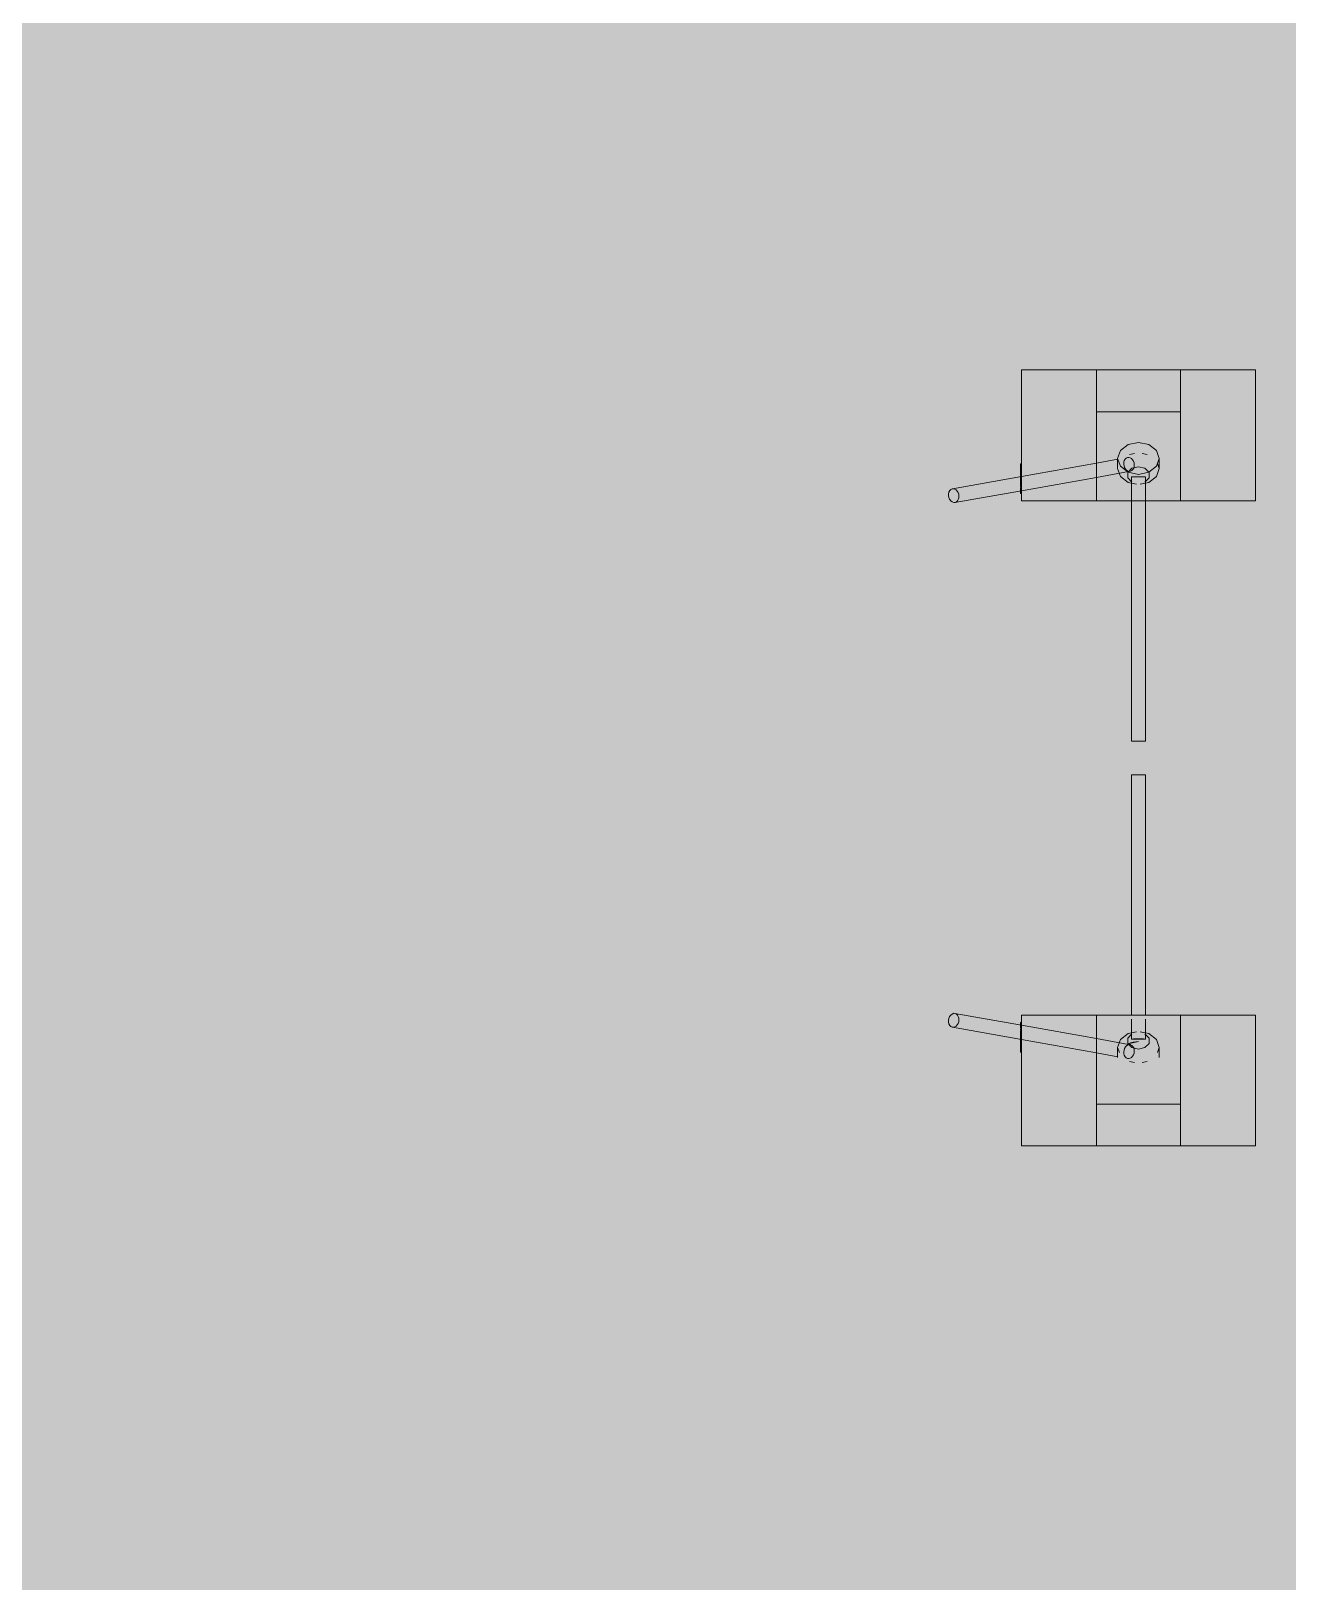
# Model space of a CAD drawing. Header units: millimetres. Extents: x -3817 to 677485, y -22715 to 103890.
# Drawn here: x -1090.75 to -1069.61, y -19490.26 to -19464.17 of the extents above; entities that cross this region are included whole.
import ezdxf

# ---------------------------------------------------------------- set-up
doc = ezdxf.new("R2010")
doc.units = ezdxf.units.MM
doc.layers.add('PDF _Геометрия', color=7, linetype='Continuous', true_color=0x1d1d1d)
doc.layers.add('PDF _Сплошная заливка', color=7, linetype='Continuous', true_color=0xffffff)

msp = doc.modelspace()

# ---------------------------------------------------------------- hatches: boundary and pattern name
at = {"layer": 'PDF _Сплошная заливка', "true_color": 0xd9d9d9, "transparency": 33554559}
h = msp.add_hatch(color=254, dxfattribs=at)
h.paths.add_polyline_path([(-989.025, -19389.865), (-989.025, -19390.495), (-989.694, -19390.495), (-989.694, -19389.865), (-989.497, -19389.865)], flags=0)
h.paths.add_polyline_path([(-1149.594, -19547.143), (-1149.594, -19546.434), (-1148.964, -19546.434), (-1148.964, -19547.221), (-1149.122, -19547.143)], flags=0)
h.paths.add_polyline_path([(-1150.539, -19563.677), (-1150.539, -19562.772), (-1149.909, -19562.772), (-1149.909, -19563.756), (-1150.187, -19563.677)], flags=0)
h.paths.add_polyline_path([(-1085.79, -19606.078), (-846.542, -19606.078), (-846.542, -19416.48), (-882.218, -19416.48), (-882.218, -19388.526), (-898.201, -19388.605), (-898.201, -19389.196), (-898.516, -19389.196), (-898.516, -19388.526), (-976.978, -19388.526), (-976.978, -19389.865), (-977.293, -19389.865), (-977.293, -19388.526), (-988.71, -19388.526), (-988.71, -19389.865), (-989.025, -19389.865), (-989.025, -19388.526), (-1119.303, -19388.526), (-1119.303, -19441.106), (-1118.476, -19441.106), (-1118.421, -19440.689), (-1118.342, -19440.689), (-1118.342, -19441.46), (-1118.027, -19441.46), (-1118.027, -19440.689), (-1116.846, -19440.722), (-1116.855, -19454.468), (-1118.027, -19454.468), (-1118.036, -19453.696), (-1118.342, -19453.696), (-1118.421, -19454.468), (-1118.476, -19454.468), (-1118.539, -19453.625), (-1119.303, -19453.625), (-1119.303, -19464.798), (-1118.5, -19464.798), (-1118.421, -19464.278), (-1118.342, -19464.31), (-1118.342, -19465.082), (-1118.027, -19465.082), (-1118.027, -19464.31), (-1116.846, -19464.31), (-1116.855, -19478.089), (-1118.027, -19478.089), (-1118.036, -19477.317), (-1118.342, -19477.317), (-1118.421, -19478.168), (-1118.5, -19478.168), (-1118.539, -19477.317), (-1119.303, -19477.317), (-1119.303, -19482.775), (-1151.106, -19482.775), (-1151.106, -19547.143), (-1149.594, -19547.221), (-1149.594, -19547.615), (-1151.106, -19547.615), (-1151.067, -19558.245), (-1149.594, -19558.245), (-1149.594, -19558.717), (-1151.106, -19558.717), (-1151.106, -19563.677), (-1150.539, -19563.677), (-1150.539, -19564.15), (-1151.106, -19564.15), (-1151.106, -19573.598), (-1150.539, -19573.598), (-1150.539, -19574.071), (-1151.106, -19574.071), (-1151.106, -19606.078), (-1118.519, -19606.078)], flags=0)
h.paths.add_polyline_path([(-911.39, -19603.086), (-911.39, -19600.527), (-914.108, -19600.527), (-914.108, -19600.133), (-910.996, -19600.133), (-910.996, -19603.086)], flags=0)
h.paths.add_polyline_path([(-882.17, -19603.086), (-882.564, -19603.086), (-882.564, -19600.527), (-884.186, -19600.527), (-884.186, -19600.133), (-882.17, -19600.133), (-882.17, -19602.928)], flags=0)
h.paths.add_polyline_path([(-978.474, -19603.086), (-978.474, -19600.527), (-978.671, -19600.527), (-978.671, -19600.133), (-978.474, -19600.133), (-978.474, -19599.936), (-978.081, -19599.936), (-978.081, -19600.133), (-976.309, -19600.133), (-976.309, -19600.527), (-978.081, -19600.527), (-978.081, -19603.086)], flags=0)
h.paths.add_polyline_path([(-971.034, -19603.086), (-971.034, -19600.369), (-971.585, -19600.369), (-971.585, -19599.975), (-970.64, -19599.975), (-970.64, -19603.086)], flags=0)
h.paths.add_polyline_path([(-940.928, -19603.086), (-941.322, -19603.086), (-941.322, -19600.369), (-942.846, -19600.369), (-942.846, -19599.975), (-940.928, -19599.975), (-940.928, -19602.928)], flags=0)
h.paths.add_polyline_path([(-1094.848, -19603.086), (-1094.848, -19599.975), (-1088.51, -19599.975), (-1088.51, -19600.369), (-1094.454, -19600.369), (-1094.454, -19603.086)], flags=0)
h.paths.add_polyline_path([(-1070.991, -19603.086), (-1071.384, -19603.086), (-1071.384, -19600.369), (-1074.536, -19600.369), (-1074.536, -19603.086), (-1074.93, -19603.086), (-1074.93, -19599.975), (-1070.991, -19599.975), (-1070.991, -19602.928)], flags=0)
h.paths.add_polyline_path([(-1026.11, -19603.086), (-1026.504, -19603.086), (-1026.504, -19600.369), (-1031.228, -19600.369), (-1031.228, -19603.086), (-1031.622, -19603.086), (-1031.622, -19599.975), (-1026.11, -19599.975), (-1026.11, -19602.928)], flags=0)
h.paths.add_polyline_path([(-1018.63, -19603.086), (-1018.63, -19599.975), (-1017.646, -19599.975), (-1017.657, -19600.369), (-1018.237, -19600.412), (-1018.237, -19603.086)], flags=0)
h.paths.add_polyline_path([(-1123.548, -19602.928), (-1123.942, -19602.914), (-1123.942, -19599.857), (-1121.186, -19599.857), (-1121.186, -19600.251), (-1123.548, -19600.251), (-1123.548, -19602.885)], flags=0)
h.paths.add_polyline_path([(-987.332, -19599.857), (-1012.756, -19599.776), (-1012.699, -19599.7), (-987.332, -19599.7)], flags=0)
h.paths.add_polyline_path([(-1070.632, -19599.849), (-1070.636, -19599.767), (-1070.632, -19599.692), (-1070.632, -19599.767), (-1070.632, -19599.779)], flags=0)
h.paths.add_polyline_path([(-1083.63, -19599.771), (-1083.592, -19599.7), (-1083.629, -19599.771)], flags=0)
h.paths.add_polyline_path([(-1150.539, -19574.976), (-1150.539, -19574.071), (-1149.909, -19573.992), (-1149.909, -19574.976)], flags=0)
h.paths.add_polyline_path([(-1020.137, -19565.292), (-1020.409, -19565.134), (-1018.52, -19561.861), (-1018.247, -19562.019), (-1020.083, -19565.199)], flags=0)
h.paths.add_polyline_path([(-1149.594, -19559.426), (-1149.594, -19558.717), (-1148.964, -19558.638), (-1148.964, -19559.426), (-1149.122, -19559.426)], flags=0)
h.paths.add_polyline_path([(-925.996, -19552.79), (-926.268, -19552.633), (-923.952, -19548.697), (-923.712, -19548.836), (-924.546, -19550.279)], flags=0)
h.paths.add_polyline_path([(-1125.648, -19543.403), (-1125.648, -19542.773), (-1125.373, -19542.773), (-1125.373, -19541.607), (-1125.255, -19541.67), (-1125.255, -19543.403), (-1125.598, -19543.403)], flags=0)
h.paths.add_polyline_path([(-1125.648, -19551.276), (-1126.042, -19551.276), (-1125.984, -19543.403), (-1125.648, -19543.403), (-1125.648, -19545.508)], flags=0)
h.paths.add_polyline_path([(-852.849, -19550.797), (-853.121, -19550.639), (-851.625, -19548.048), (-851.353, -19548.206), (-851.444, -19548.363)], flags=0)
h.paths.add_polyline_path([(-1056.621, -19550.28), (-1056.894, -19550.123), (-1055.791, -19548.213), (-1055.519, -19548.371), (-1056.584, -19550.216)], flags=0)
h.paths.add_polyline_path([(-1021.819, -19546.328), (-1023.728, -19545.225), (-1023.571, -19544.952), (-1021.662, -19546.055)], flags=0)
h.paths.add_polyline_path([(-1136.278, -19546.158), (-1136.199, -19543.403), (-1135.884, -19543.403), (-1135.884, -19546.158)], flags=0)
h.paths.add_polyline_path([(-1003.473, -19541.67), (-1003.788, -19541.653), (-1003.788, -19534.584), (-1003.473, -19534.584), (-1003.473, -19541.567)], flags=0)
h.paths.add_polyline_path([(-1003.08, -19543.466), (-1003.395, -19543.403), (-1003.473, -19542.3), (-1003.552, -19542.3), (-1003.395, -19541.607), (-1003.08, -19541.67), (-1003.08, -19543.403), (-1002.843, -19543.466)], flags=0)
h.paths.add_polyline_path([(-1010.749, -19543.466), (-1010.953, -19543.403), (-1010.953, -19541.67), (-1010.56, -19541.67), (-1010.638, -19543.466)], flags=0)
h.paths.add_polyline_path([(-1137.105, -19543.466), (-1137.105, -19543.403), (-1136.672, -19543.403), (-1136.672, -19541.67), (-1136.553, -19541.67), (-1136.553, -19542.773), (-1136.199, -19542.773), (-1136.278, -19543.009), (-1136.278, -19543.403), (-1136.735, -19543.466)], flags=0)
h.paths.add_polyline_path([(-1024.575, -19541.67), (-1024.89, -19541.668), (-1024.89, -19533.797), (-1024.575, -19533.797), (-1024.575, -19541.599)], flags=0)
h.paths.add_polyline_path([(-1024.236, -19543.308), (-1024.496, -19543.245), (-1024.575, -19542.3), (-1024.654, -19542.3), (-1024.496, -19541.607), (-1024.181, -19541.67), (-1024.181, -19543.245), (-1024.181, -19543.308)], flags=0)
h.paths.add_polyline_path([(-1032.527, -19543.308), (-1032.842, -19543.245), (-1032.842, -19541.67), (-1032.449, -19541.67), (-1032.527, -19543.245)], flags=0)
h.paths.add_polyline_path([(-1093.47, -19543.3), (-1093.47, -19542.119), (-1088.903, -19542.119), (-1088.903, -19543.3)], flags=0)
h.paths.add_polyline_path([(-1093.864, -19543.3), (-1098.391, -19543.3), (-1098.391, -19542.119), (-1093.864, -19542.119)], flags=0)
h.paths.add_polyline_path([(-1119.06, -19543.3), (-1119.06, -19542.119), (-1113.351, -19542.119), (-1113.351, -19543.3), (-1118.858, -19543.3)], flags=0)
h.paths.add_polyline_path([(-930.683, -19541.828), (-930.956, -19541.67), (-929.46, -19539.079), (-929.187, -19539.237), (-930.592, -19541.67)], flags=0)
h.paths.add_polyline_path([(-950.919, -19541.828), (-951.192, -19541.67), (-950.089, -19539.761), (-949.817, -19539.919), (-950.828, -19541.67)], flags=0)
h.paths.add_polyline_path([(-1119.06, -19541.804), (-1119.06, -19541.67), (-1113.351, -19541.699), (-1113.351, -19541.804), (-1118.806, -19541.804)], flags=0)
h.paths.add_polyline_path([(-1093.47, -19541.804), (-1093.47, -19541.67), (-1088.903, -19541.699), (-1088.903, -19541.804)], flags=0)
h.paths.add_polyline_path([(-1098.391, -19541.804), (-1098.391, -19541.67), (-1093.864, -19541.699), (-1093.864, -19541.804), (-1095.202, -19541.804)], flags=0)
h.paths.add_polyline_path([(-1098.752, -19541.726), (-1099.06, -19541.726), (-1099.06, -19541.513), (-1098.706, -19541.513), (-1098.785, -19541.67)], flags=0)
h.paths.add_polyline_path([(-1083.434, -19541.66), (-1083.707, -19541.502), (-1082.211, -19538.911), (-1081.938, -19539.069), (-1083.349, -19541.513)], flags=0)
h.paths.add_polyline_path([(-858.36, -19528.049), (-858.282, -19523.325), (-858.045, -19523.325), (-858.045, -19528.049)], flags=0)
h.paths.add_polyline_path([(-858.557, -19523.325), (-858.754, -19523.325), (-858.754, -19522.695), (-858.282, -19522.695), (-858.439, -19523.325)], flags=0)
h.paths.add_polyline_path([(-853.439, -19523.325), (-853.636, -19523.325), (-853.557, -19522.695), (-853.242, -19522.695), (-853.242, -19523.325)], flags=0)
h.paths.add_polyline_path([(-961.664, -19522.773), (-961.585, -19518.049), (-961.349, -19518.049), (-961.349, -19522.773)], flags=0)
h.paths.add_polyline_path([(-968.593, -19522.773), (-968.514, -19518.049), (-968.278, -19518.049), (-968.278, -19522.773)], flags=0)
h.paths.add_polyline_path([(-961.861, -19518.049), (-962.057, -19518.049), (-962.057, -19517.419), (-961.585, -19517.419), (-961.743, -19518.049)], flags=0)
h.paths.add_polyline_path([(-956.546, -19518.049), (-956.939, -19518.049), (-956.861, -19517.419), (-956.546, -19517.419)], flags=0)
h.paths.add_polyline_path([(-968.593, -19518.049), (-968.986, -19518.049), (-968.986, -19517.419), (-968.514, -19517.419), (-968.593, -19517.734)], flags=0)
h.paths.add_polyline_path([(-963.868, -19518.049), (-963.79, -19517.419), (-963.475, -19517.419), (-963.475, -19518.049), (-963.79, -19518.049)], flags=0)
h.paths.add_polyline_path([(-973.158, -19517.419), (-973.512, -19517.419), (-973.512, -19510.176), (-973.158, -19510.176), (-973.158, -19517.333)], flags=0)
h.paths.add_polyline_path([(-987.527, -19517.262), (-987.881, -19517.262), (-987.803, -19510.176), (-987.527, -19510.176), (-987.527, -19511.192)], flags=0)
h.paths.add_polyline_path([(-928.043, -19515.687), (-928.043, -19515.372), (-923.319, -19515.372), (-923.319, -19515.687), (-927.885, -19515.687)], flags=0)
h.paths.add_polyline_path([(-928.673, -19516.081), (-928.673, -19515.608), (-928.043, -19515.766), (-928.043, -19516.081)], flags=0)
h.paths.add_polyline_path([(-859.778, -19513.719), (-863.321, -19513.719), (-863.321, -19513.325), (-859.778, -19513.325), (-859.778, -19513.64)], flags=0)
h.paths.add_polyline_path([(-859.778, -19514.545), (-859.841, -19514.545), (-859.778, -19513.719), (-859.148, -19513.719), (-859.148, -19513.994), (-858.14, -19513.994), (-858.203, -19514.112), (-859.778, -19514.112)], flags=0)
h.paths.add_polyline_path([(-1095.533, -19512.774), (-1095.596, -19512.774), (-1095.596, -19512.538), (-1097.171, -19512.538), (-1097.171, -19512.223), (-1096.226, -19512.223), (-1096.226, -19512.065), (-1095.533, -19512.223), (-1095.533, -19512.538)], flags=0)
h.paths.add_polyline_path([(-1095.533, -19512.144), (-1095.596, -19512.112), (-1095.596, -19511.829), (-1088.51, -19511.829), (-1088.51, -19512.144), (-1095.447, -19512.144)], flags=0)
h.paths.add_polyline_path([(-928.673, -19511.042), (-928.673, -19510.569), (-928.043, -19510.569), (-928.043, -19510.963), (-928.358, -19510.963)], flags=0)
h.paths.add_polyline_path([(-928.043, -19508.758), (-928.043, -19508.443), (-923.319, -19508.443), (-923.319, -19508.758), (-927.885, -19508.758)], flags=0)
h.paths.add_polyline_path([(-928.043, -19509.152), (-928.673, -19509.152), (-928.673, -19508.679), (-928.043, -19508.837), (-928.043, -19508.955)], flags=0)
h.paths.add_polyline_path([(-969.38, -19507.42), (-969.38, -19507.105), (-961.506, -19507.105), (-961.506, -19507.42), (-969.317, -19507.42)], flags=0)
h.paths.add_polyline_path([(-970.955, -19508.05), (-971.018, -19508.05), (-970.955, -19507.498), (-970.01, -19507.42), (-970.01, -19507.341), (-969.317, -19507.498), (-969.38, -19507.813), (-970.955, -19507.813)], flags=0)
h.paths.add_polyline_path([(-989.631, -19508.05), (-989.694, -19508.05), (-989.694, -19507.813), (-991.426, -19507.813), (-991.426, -19507.42), (-989.631, -19507.498), (-989.631, -19507.938)], flags=0)
h.paths.add_polyline_path([(-991.426, -19507.42), (-999.3, -19507.42), (-999.3, -19507.105), (-991.426, -19507.147)], flags=0)
h.paths.add_polyline_path([(-1096.226, -19505.136), (-1096.226, -19504.979), (-1097.234, -19504.979), (-1097.171, -19504.664), (-1095.596, -19504.664), (-1095.596, -19505.058), (-1095.911, -19505.058)], flags=0)
h.paths.add_polyline_path([(-928.673, -19504.113), (-928.673, -19503.64), (-928.043, -19503.64), (-928.043, -19504.034), (-928.358, -19504.034)], flags=0)
h.paths.add_polyline_path([(-859.778, -19503.089), (-859.778, -19502.695), (-858.203, -19502.695), (-858.203, -19502.814), (-859.148, -19502.814), (-859.148, -19503.168), (-859.384, -19503.089)], flags=0)
h.paths.add_polyline_path([(-866.864, -19503.483), (-866.864, -19503.089), (-859.778, -19503.168), (-859.778, -19503.483), (-865.847, -19503.483)], flags=0)
h.paths.add_polyline_path([(-970.01, -19499.625), (-970.01, -19499.467), (-971.018, -19499.467), (-970.955, -19499.152), (-969.38, -19499.152), (-969.38, -19499.546), (-969.695, -19499.546)], flags=0)
h.paths.add_polyline_path([(-990.797, -19499.625), (-991.489, -19499.467), (-991.426, -19499.152), (-989.694, -19499.152), (-989.694, -19499.467), (-990.797, -19499.546)], flags=0)
h.paths.add_polyline_path([(-1018.039, -19495.216), (-1018.312, -19495.059), (-1016.816, -19492.467), (-1016.543, -19492.625), (-1016.622, -19492.762)], flags=0)
h.paths.add_polyline_path([(-1037.33, -19494.534), (-1037.603, -19494.377), (-1036.501, -19492.467), (-1036.228, -19492.625), (-1036.779, -19493.58)], flags=0)
h.paths.add_polyline_path([(-1021.819, -19485.924), (-1021.74, -19484.129), (-1021.425, -19484.192), (-1021.425, -19485.924), (-1021.74, -19485.924)], flags=0)
h.paths.add_polyline_path([(-1021.819, -19493.798), (-1022.134, -19493.798), (-1022.092, -19485.924), (-1021.819, -19485.989), (-1021.819, -19492.967)], flags=0)
h.paths.add_polyline_path([(-1145.653, -19490.452), (-1148.114, -19490.452), (-1148.114, -19490.058), (-1145.555, -19490.058), (-1145.555, -19485.924), (-1145.161, -19485.924), (-1145.205, -19490.452), (-1145.555, -19490.452)], flags=0)
h.paths.add_polyline_path([(-1030.323, -19485.987), (-1030.323, -19485.924), (-1030.087, -19485.924), (-1030.087, -19484.192), (-1029.772, -19484.192), (-1029.693, -19485.294), (-1029.614, -19485.294), (-1029.772, -19485.987), (-1030.087, -19485.987)], flags=0)
h.paths.add_polyline_path([(-1097.092, -19483.247), (-1097.226, -19483.247), (-1097.171, -19478.09), (-1097.092, -19478.09), (-1097.092, -19481.115)], flags=0)
h.paths.add_polyline_path([(-1096.777, -19483.247), (-1096.777, -19478.09), (-1095.596, -19478.09), (-1095.596, -19483.247)], flags=0)
h.paths.add_polyline_path([(-1118.421, -19482.553), (-1118.476, -19482.544), (-1118.421, -19478.483), (-1118.342, -19478.483), (-1118.342, -19482.553)], flags=0)
h.paths.add_polyline_path([(-1117.083, -19482.553), (-1118.027, -19482.553), (-1118.027, -19478.483), (-1116.846, -19478.483), (-1116.855, -19482.553)], flags=0)
h.paths.add_polyline_path([(-1101.029, -19477.775), (-1101.029, -19477.421), (-1097.226, -19477.421), (-1097.226, -19465.437), (-1104.997, -19465.437), (-1104.997, -19465.083), (-1097.226, -19465.083), (-1097.146, -19464.311), (-1097.092, -19464.311), (-1097.048, -19465.083), (-1096.777, -19465.083), (-1096.777, -19464.311), (-1095.596, -19464.311), (-1095.596, -19477.696), (-1096.777, -19477.661), (-1096.777, -19476.925), (-1097.092, -19476.925), (-1097.171, -19477.729), (-1097.226, -19477.775)], flags=0)
h.paths.add_polyline_path([(-1118.5, -19477.317), (-1118.476, -19477.317), (-1118.539, -19465.153), (-1119.303, -19465.153), (-1119.303, -19476.963), (-1118.5, -19476.963)], flags=0)
h.paths.add_polyline_path([(-1096.777, -19463.917), (-1096.777, -19459.587), (-1095.596, -19459.587), (-1095.596, -19463.917)], flags=0)
h.paths.add_polyline_path([(-1097.092, -19463.917), (-1097.226, -19463.917), (-1097.197, -19459.587), (-1097.092, -19459.587), (-1097.092, -19462.019)], flags=0)
h.paths.add_polyline_path([(-1116.855, -19463.916), (-1118.027, -19463.916), (-1118.027, -19459.586), (-1116.855, -19459.586), (-1116.846, -19463.916)], flags=0)
h.paths.add_polyline_path([(-1118.342, -19463.916), (-1118.476, -19463.916), (-1118.421, -19459.586), (-1118.342, -19459.586), (-1118.342, -19462.019)], flags=0)
h.paths.add_polyline_path([(-877.028, -19462.025), (-879.619, -19460.529), (-879.462, -19460.256), (-876.871, -19461.752)], flags=0)
h.paths.add_polyline_path([(-1097.226, -19459.193), (-1097.171, -19454.469), (-1097.092, -19454.469), (-1097.092, -19459.193)], flags=0)
h.paths.add_polyline_path([(-1095.596, -19459.193), (-1096.777, -19459.193), (-1096.777, -19454.469), (-1095.596, -19454.469), (-1095.596, -19456.943)], flags=0)
h.paths.add_polyline_path([(-1118.027, -19459.192), (-1118.027, -19454.862), (-1116.846, -19454.862), (-1116.855, -19459.192), (-1117.279, -19459.192)], flags=0)
h.paths.add_polyline_path([(-1118.476, -19459.192), (-1118.421, -19454.862), (-1118.342, -19454.862), (-1118.421, -19459.192)], flags=0)
h.paths.add_polyline_path([(-879.462, -19456.634), (-879.459, -19456.319), (-871.588, -19456.319), (-871.588, -19456.634), (-879.399, -19456.634)], flags=0)
h.paths.add_polyline_path([(-881.037, -19457.264), (-881.1, -19457.264), (-881.037, -19456.713), (-880.092, -19456.634), (-880.092, -19456.555), (-879.399, -19456.713), (-879.462, -19457.028), (-881.037, -19457.028)], flags=0)
h.paths.add_polyline_path([(-1097.226, -19454.154), (-1104.966, -19454.154), (-1104.966, -19453.8), (-1097.226, -19453.8), (-1097.226, -19441.816), (-1101.06, -19441.816), (-1101.06, -19441.461), (-1097.226, -19441.461), (-1097.171, -19440.69), (-1097.092, -19440.69), (-1097.092, -19441.461), (-1096.777, -19441.461), (-1096.777, -19440.69), (-1095.596, -19440.69), (-1095.596, -19454.075), (-1096.777, -19454.075), (-1096.777, -19453.303), (-1097.092, -19453.303), (-1097.171, -19454.108), (-1097.226, -19454.075)], flags=0)
h.paths.add_polyline_path([(-1118.519, -19453.271), (-1118.476, -19453.271), (-1118.539, -19441.46), (-1119.303, -19441.46), (-1119.303, -19453.271), (-1118.539, -19453.271)], flags=0)
h.paths.add_polyline_path([(-880.092, -19448.839), (-880.092, -19448.682), (-881.1, -19448.682), (-881.037, -19448.367), (-879.462, -19448.367), (-879.462, -19448.76), (-879.777, -19448.76)], flags=0)
h.paths.add_polyline_path([(-1095.596, -19440.296), (-1096.777, -19440.296), (-1096.777, -19439.454), (-1095.596, -19439.454)], flags=0)
h.paths.add_polyline_path([(-1117.279, -19440.295), (-1118.027, -19440.295), (-1118.027, -19434.39), (-1116.846, -19434.39), (-1116.855, -19440.295), (-1117.083, -19440.295)], flags=0)
h.paths.add_polyline_path([(-1118.342, -19440.295), (-1118.476, -19440.295), (-1118.421, -19434.39), (-1118.342, -19434.39), (-1118.342, -19436.972)], flags=0)
h.paths.add_polyline_path([(-1117.279, -19433.996), (-1118.027, -19433.958), (-1118.027, -19428.091), (-1116.846, -19428.091), (-1116.855, -19433.996), (-1117.083, -19433.996)], flags=0)
h.paths.add_polyline_path([(-1118.476, -19433.996), (-1118.421, -19428.091), (-1118.342, -19428.091), (-1118.421, -19433.996)], flags=0)
h.paths.add_polyline_path([(-1091.187, -19431.677), (-1091.187, -19423.803), (-1090.872, -19423.803), (-1090.872, -19431.677)], flags=0)
h.paths.add_polyline_path([(-1117.279, -19427.697), (-1118.027, -19427.697), (-1118.027, -19421.792), (-1116.846, -19421.792), (-1116.855, -19427.697), (-1117.083, -19427.697)], flags=0)
h.paths.add_polyline_path([(-1118.421, -19427.697), (-1118.476, -19427.697), (-1118.421, -19421.792), (-1118.342, -19421.792), (-1118.342, -19427.697)], flags=0)
h.paths.add_polyline_path([(-1090.242, -19423.866), (-1090.872, -19423.785), (-1090.793, -19423.11), (-1090.478, -19423.173), (-1090.478, -19423.803), (-1090.242, -19423.803)], flags=0)
h.paths.add_polyline_path([(-1098.942, -19423.866), (-1099.139, -19423.803), (-1099.139, -19423.173), (-1098.667, -19423.173), (-1098.824, -19423.866)], flags=0)
h.paths.add_polyline_path([(-847.495, -19422.549), (-852.258, -19422.549), (-852.258, -19419.627), (-851.864, -19419.627), (-851.864, -19422.155), (-847.495, -19422.155)], flags=0)
h.paths.add_polyline_path([(-877.06, -19422.549), (-879.462, -19422.549), (-879.462, -19422.155), (-877.454, -19422.155), (-877.454, -19419.627), (-877.06, -19419.627), (-877.06, -19422.155)], flags=0)
h.paths.add_polyline_path([(-1117.279, -19421.398), (-1118.027, -19421.398), (-1118.027, -19415.493), (-1116.846, -19415.493), (-1116.855, -19421.398), (-1117.083, -19421.398)], flags=0)
h.paths.add_polyline_path([(-1118.476, -19421.398), (-1118.421, -19415.493), (-1118.342, -19415.493), (-1118.421, -19421.398)], flags=0)
h.paths.add_polyline_path([(-1118.476, -19415.099), (-1118.421, -19409.194), (-1118.342, -19409.194), (-1118.421, -19415.099)], flags=0)
h.paths.add_polyline_path([(-1117.083, -19415.099), (-1118.027, -19415.099), (-1118.027, -19409.194), (-1116.846, -19409.194), (-1116.855, -19415.099)], flags=0)
h.paths.add_polyline_path([(-1082.053, -19411.124), (-1086.008, -19408.84), (-1085.79, -19408.603), (-1081.896, -19410.851), (-1082.028, -19411.08)], flags=0)
h.paths.add_polyline_path([(-1030.083, -19409.803), (-1032.449, -19409.803), (-1032.445, -19409.724), (-1030.083, -19409.724)], flags=0)
h.paths.add_polyline_path([(-1030.004, -19409.65), (-1030.083, -19409.65), (-1030.004, -19395.345), (-1006.471, -19395.39), (-1006.518, -19395.502), (-1030.004, -19395.502), (-1030.004, -19408.51)], flags=0)
h.paths.add_polyline_path([(-1116.846, -19408.8), (-1118.027, -19408.8), (-1118.027, -19402.895), (-1116.846, -19402.895), (-1116.846, -19403.576)], flags=0)
h.paths.add_polyline_path([(-1118.476, -19408.8), (-1118.421, -19402.895), (-1118.342, -19402.895), (-1118.421, -19408.8)], flags=0)
h.paths.add_polyline_path([(-1116.952, -19402.501), (-1118.027, -19402.501), (-1118.027, -19396.596), (-1116.846, -19396.596), (-1116.855, -19402.501)], flags=0)
h.paths.add_polyline_path([(-1118.421, -19402.501), (-1118.476, -19402.501), (-1118.421, -19396.596), (-1118.342, -19396.596), (-1118.342, -19402.501)], flags=0)
h.paths.add_polyline_path([(-1040.872, -19400.573), (-1043.463, -19399.077), (-1043.305, -19398.804), (-1040.714, -19400.3)], flags=0)
h.paths.add_polyline_path([(-997.214, -19395.485), (-1001.259, -19395.485), (-1001.259, -19395.328), (-989.141, -19395.328), (-989.154, -19395.485), (-994.708, -19395.485)], flags=0)
h.paths.add_polyline_path([(-976.309, -19390.495), (-977.057, -19390.495), (-976.978, -19389.865), (-976.309, -19389.865), (-976.309, -19389.984)], flags=0)
h.paths.add_polyline_path([(-1103.273, -19390.495), (-1109.572, -19390.495), (-1109.572, -19389.314), (-1103.273, -19389.314), (-1103.273, -19390.416)], flags=0)
h.paths.add_polyline_path([(-1059.967, -19390.495), (-1059.967, -19389.314), (-1056.422, -19389.314), (-1056.422, -19390.495)], flags=0)
h.paths.add_polyline_path([(-1096.187, -19390.495), (-1096.187, -19389.314), (-1089.888, -19389.314), (-1089.888, -19390.495)], flags=0)
h.paths.add_polyline_path([(-1096.58, -19390.495), (-1102.879, -19390.463), (-1102.879, -19389.314), (-1096.58, -19389.314), (-1096.58, -19390.101)], flags=0)
h.paths.add_polyline_path([(-1076.109, -19390.495), (-1076.109, -19389.314), (-1069.81, -19389.314), (-1069.81, -19390.495), (-1072.368, -19390.495)], flags=0)
h.paths.add_polyline_path([(-1089.494, -19390.495), (-1089.494, -19389.314), (-1083.195, -19389.314), (-1083.195, -19390.495), (-1085.79, -19390.495)], flags=0)
h.paths.add_polyline_path([(-897.32, -19390.479), (-897.871, -19390.416), (-897.871, -19389.825), (-898.28, -19389.825), (-898.201, -19389.196), (-897.871, -19389.196), (-897.808, -19388.542), (-897.572, -19388.605), (-897.572, -19390.416), (-897.32, -19390.422)], flags=0)
h.paths.add_polyline_path([(-905.996, -19390.479), (-906.233, -19390.416), (-906.233, -19388.605), (-905.933, -19388.684), (-905.923, -19389.196), (-905.603, -19389.196), (-905.603, -19389.825), (-905.933, -19389.825), (-905.933, -19390.479)], flags=0)
h.paths.add_polyline_path([(-1096.187, -19388.999), (-1096.187, -19388.865), (-1089.888, -19388.894), (-1089.888, -19388.999)], flags=0)
h.paths.add_polyline_path([(-1059.967, -19388.999), (-1059.967, -19388.865), (-1056.422, -19388.894), (-1056.422, -19388.999)], flags=0)
h.paths.add_polyline_path([(-1089.494, -19388.999), (-1089.494, -19388.865), (-1083.195, -19388.894), (-1083.195, -19388.999), (-1085.79, -19388.999)], flags=0)
h.paths.add_polyline_path([(-1102.879, -19388.999), (-1102.879, -19388.865), (-1096.58, -19388.894), (-1096.58, -19388.999), (-1102.155, -19388.999)], flags=0)
h.paths.add_polyline_path([(-1069.81, -19388.999), (-1076.109, -19388.999), (-1076.109, -19388.865), (-1069.81, -19388.894)], flags=0)
h.paths.add_polyline_path([(-1109.572, -19388.999), (-1109.572, -19388.865), (-1103.273, -19388.894), (-1103.273, -19388.999)], flags=0)

# ---------------------------------------------------------------- linework, layer by layer
at = {"layer": 'PDF _Геометрия', "color": 8, "lineweight": 9, "true_color": 0x737373}
for points in [[(-1074.082, -19469.878), (-1072.822, -19469.878), (-1074.082, -19469.878)], [(-1074.082, -19471.83), (-1074.082, -19472.082), (-1074.082, -19469.878), (-1074.082, -19471.751)], [(-1071.405, -19472.082), (-1071.405, -19469.878), (-1072.822, -19469.878), (-1071.405, -19469.878), (-1071.405, -19470.581), (-1072.822, -19470.581), (-1072.822, -19472.082), (-1072.822, -19471.653)], [(-1072.822, -19472.082), (-1071.471, -19472.082), (-1071.405, -19472.082), (-1071.405, -19469.878), (-1071.405, -19472.082), (-1072.822, -19472.082), (-1072.822, -19469.878), (-1072.822, -19471.467)], [(-1072.822, -19472.082), (-1072.822, -19469.878), (-1072.822, -19472.082)], [(-1072.822, -19470.581), (-1072.822, -19469.878), (-1072.822, -19472.082), (-1072.822, -19469.878), (-1072.822, -19472.082), (-1071.471, -19472.082), (-1071.405, -19472.082), (-1071.405, -19469.878), (-1071.405, -19472.082), (-1071.405, -19469.878), (-1071.405, -19472.082), (-1071.405, -19470.581)], [(-1072.822, -19469.878), (-1071.405, -19469.878), (-1072.822, -19469.878)], [(-1072.822, -19469.878), (-1071.405, -19469.878), (-1072.822, -19469.878)], [(-1070.145, -19469.878), (-1071.405, -19469.878), (-1070.145, -19469.878)], [(-1070.145, -19469.878), (-1070.145, -19472.082), (-1070.145, -19469.878)], [(-1071.763, -19471.538), (-1071.763, -19471.366), (-1071.81, -19471.5), (-1071.938, -19471.599), (-1072.113, -19471.635), (-1072.289, -19471.599), (-1072.417, -19471.5), (-1072.464, -19471.366), (-1072.417, -19471.232), (-1072.289, -19471.133), (-1072.113, -19471.097), (-1071.938, -19471.133), (-1071.81, -19471.232), (-1071.763, -19471.366)], [(-1072.459, -19471.381), (-1072.822, -19471.446), (-1074.082, -19471.67), (-1075.244, -19471.878)], [(-1074.082, -19471.596), (-1074.082, -19471.604), (-1074.082, -19471.503), (-1074.082, -19471.5), (-1074.082, -19471.497), (-1074.082, -19471.494), (-1074.082, -19471.493), (-1074.082, -19471.491), (-1074.082, -19471.472), (-1074.082, -19471.555), (-1074.082, -19471.557), (-1074.082, -19471.559), (-1074.082, -19471.561), (-1074.082, -19471.562), (-1074.082, -19471.563), (-1074.082, -19471.564), (-1074.082, -19471.57), (-1074.082, -19471.61), (-1074.082, -19471.595), (-1074.082, -19471.594), (-1074.082, -19471.593), (-1074.082, -19471.591), (-1074.082, -19471.589), (-1074.082, -19471.587), (-1074.082, -19471.584), (-1074.082, -19471.481), (-1074.082, -19471.483), (-1074.082, -19471.485), (-1074.082, -19471.489), (-1074.082, -19471.493), (-1074.082, -19471.498), (-1074.082, -19471.596), (-1074.098, -19471.596), (-1074.098, -19471.604), (-1074.098, -19471.503), (-1074.098, -19471.5), (-1074.098, -19471.497), (-1074.098, -19471.494), (-1074.098, -19471.493), (-1074.098, -19471.491), (-1074.098, -19471.472), (-1074.098, -19471.555), (-1074.098, -19471.557), (-1074.098, -19471.559), (-1074.098, -19471.561), (-1074.098, -19471.562), (-1074.098, -19471.563), (-1074.098, -19471.564), (-1074.098, -19471.57), (-1074.098, -19471.61), (-1074.098, -19471.595), (-1074.098, -19471.594), (-1074.098, -19471.593), (-1074.098, -19471.591), (-1074.098, -19471.589), (-1074.098, -19471.587), (-1074.098, -19471.584), (-1074.098, -19471.481), (-1074.098, -19471.459), (-1074.098, -19471.481), (-1074.098, -19471.483), (-1074.098, -19471.485), (-1074.098, -19471.489), (-1074.098, -19471.493), (-1074.098, -19471.498), (-1074.098, -19471.596)], [(-1074.082, -19471.459), (-1074.098, -19471.459)], [(-1074.082, -19471.459), (-1074.082, -19471.481), (-1074.082, -19471.459)], [(-1072.464, -19471.366), (-1072.464, -19471.538), (-1072.417, -19471.672), (-1072.289, -19471.77), (-1072.144, -19471.8)], [(-1072.177, -19471.282), (-1072.263, -19471.3)], [(-1072.084, -19471.8), (-1071.938, -19471.77), (-1071.81, -19471.672), (-1071.763, -19471.538), (-1071.793, -19471.452)], [(-1071.964, -19471.3), (-1072.05, -19471.282)], [(-1075.203, -19472.11), (-1074.082, -19471.91), (-1072.822, -19471.686), (-1072.281, -19471.589)], [(-1074.082, -19471.472), (-1074.098, -19471.472)], [(-1074.082, -19471.481), (-1074.098, -19471.481)], [(-1074.098, -19471.509), (-1074.082, -19471.509), (-1074.082, -19471.612), (-1074.082, -19471.634), (-1074.082, -19471.612), (-1074.082, -19471.61), (-1074.082, -19471.607), (-1074.082, -19471.603), (-1074.082, -19471.599), (-1074.082, -19471.594), (-1074.082, -19471.497), (-1074.082, -19471.488), (-1074.082, -19471.59), (-1074.098, -19471.59), (-1074.098, -19471.594), (-1074.098, -19471.596), (-1074.098, -19471.599), (-1074.098, -19471.601), (-1074.098, -19471.602), (-1074.098, -19471.621), (-1074.098, -19471.539), (-1074.098, -19471.536), (-1074.098, -19471.534), (-1074.098, -19471.531), (-1074.098, -19471.529), (-1074.098, -19471.528), (-1074.098, -19471.527), (-1074.098, -19471.522), (-1074.098, -19471.483), (-1074.098, -19471.496), (-1074.098, -19471.498), (-1074.098, -19471.5), (-1074.098, -19471.502), (-1074.098, -19471.506), (-1074.098, -19471.509), (-1074.098, -19471.612), (-1074.098, -19471.634), (-1074.098, -19471.612), (-1074.098, -19471.61), (-1074.098, -19471.607), (-1074.098, -19471.603), (-1074.098, -19471.599), (-1074.098, -19471.594), (-1074.098, -19471.497), (-1074.098, -19471.488), (-1074.098, -19471.59)], [(-1074.082, -19471.483), (-1074.098, -19471.483)], [(-1074.082, -19471.488), (-1074.098, -19471.488)], [(-1074.082, -19471.491), (-1074.098, -19471.491)], [(-1074.082, -19471.497), (-1074.098, -19471.497)], [(-1074.082, -19471.498), (-1074.098, -19471.498)], [(-1074.082, -19471.522), (-1074.098, -19471.522)], [(-1074.082, -19471.527), (-1074.098, -19471.527)], [(-1074.082, -19471.555), (-1074.098, -19471.555)], [(-1074.082, -19471.57), (-1074.098, -19471.57)], [(-1074.082, -19471.584), (-1074.098, -19471.584)], [(-1074.082, -19471.594), (-1074.098, -19471.594)], [(-1074.082, -19471.604), (-1074.098, -19471.604)], [(-1074.082, -19471.61), (-1074.098, -19471.61)], [(-1074.082, -19471.612), (-1074.098, -19471.612)], [(-1074.082, -19471.612), (-1074.098, -19471.612)], [(-1074.082, -19471.621), (-1074.098, -19471.621)], [(-1074.098, -19471.659), (-1074.098, -19471.633), (-1074.098, -19471.66), (-1074.098, -19471.665), (-1074.098, -19471.694)], [(-1074.082, -19471.66), (-1074.082, -19471.633), (-1074.082, -19471.659), (-1074.082, -19471.633), (-1074.098, -19471.633)], [(-1074.082, -19471.634), (-1074.098, -19471.634)], [(-1074.082, -19471.7), (-1074.082, -19471.659), (-1074.082, -19471.7), (-1074.098, -19471.7), (-1074.098, -19471.659), (-1074.082, -19471.659)], [(-1074.098, -19471.66), (-1074.082, -19471.66), (-1074.082, -19471.665), (-1074.082, -19471.694), (-1074.098, -19471.694), (-1074.098, -19471.699), (-1074.082, -19471.699)], [(-1074.082, -19471.665), (-1074.098, -19471.665)], [(-1074.098, -19471.669), (-1074.082, -19471.669), (-1074.082, -19471.675), (-1074.082, -19471.682), (-1074.098, -19471.682), (-1074.098, -19471.689), (-1074.082, -19471.689)], [(-1074.098, -19471.689), (-1074.098, -19471.669), (-1074.098, -19471.675), (-1074.098, -19471.682)], [(-1074.082, -19471.675), (-1074.098, -19471.675)], [(-1074.098, -19471.699), (-1074.098, -19471.725)], [(-1074.098, -19471.784), (-1074.098, -19471.743), (-1074.082, -19471.743), (-1074.082, -19471.718), (-1074.082, -19471.745), (-1074.082, -19471.76), (-1074.098, -19471.76), (-1074.098, -19471.745), (-1074.082, -19471.745)], [(-1074.082, -19471.718), (-1074.098, -19471.718), (-1074.098, -19471.743)], [(-1074.098, -19471.745), (-1074.098, -19471.718)], [(-1074.082, -19471.59), (-1074.082, -19471.594), (-1074.082, -19471.596), (-1074.082, -19471.599), (-1074.082, -19471.601), (-1074.082, -19471.602), (-1074.082, -19471.621), (-1074.082, -19471.539), (-1074.082, -19471.536), (-1074.082, -19471.534), (-1074.082, -19471.531), (-1074.082, -19471.529), (-1074.082, -19471.528), (-1074.082, -19471.527), (-1074.082, -19471.522), (-1074.082, -19471.483), (-1074.082, -19471.496), (-1074.082, -19471.498), (-1074.082, -19471.5), (-1074.082, -19471.502), (-1074.082, -19471.506), (-1074.082, -19471.509)], [(-1074.082, -19471.669), (-1074.082, -19471.689), (-1074.082, -19471.682)], [(-1072.003, -19471.765), (-1071.935, -19471.694), (-1071.935, -19471.605), (-1072.003, -19471.533), (-1072.113, -19471.506), (-1072.223, -19471.533), (-1072.291, -19471.605), (-1072.291, -19471.694), (-1072.223, -19471.765)], [(-1074.082, -19471.725), (-1074.098, -19471.725), (-1074.082, -19471.725)], [(-1074.082, -19471.743), (-1074.082, -19471.784), (-1074.098, -19471.784), (-1074.098, -19471.809)], [(-1074.082, -19471.767), (-1074.098, -19471.767), (-1074.098, -19471.76)], [(-1074.082, -19471.784), (-1074.082, -19471.809), (-1074.082, -19471.783), (-1074.098, -19471.783), (-1074.098, -19471.767)], [(-1074.082, -19471.809), (-1074.098, -19471.809), (-1074.098, -19471.783)], [(-1074.098, -19471.822), (-1074.098, -19471.846), (-1074.098, -19471.822)], [(-1074.082, -19471.861), (-1074.082, -19471.893), (-1074.082, -19471.861), (-1074.098, -19471.861), (-1074.098, -19471.893), (-1074.082, -19471.861)], [(-1074.082, -19471.89), (-1074.082, -19471.861), (-1074.098, -19471.861), (-1074.098, -19471.893)], [(-1074.098, -19471.861), (-1074.098, -19471.89)], [(-1074.098, -19471.89), (-1074.098, -19471.861)], [(-1074.098, -19471.908), (-1074.098, -19471.926), (-1074.098, -19471.955), (-1074.098, -19471.924), (-1074.098, -19471.955), (-1074.098, -19471.926), (-1074.098, -19471.907)], [(-1074.082, -19471.924), (-1074.098, -19471.924)], [(-1074.082, -19471.926), (-1074.098, -19471.926)], [(-1074.082, -19471.926), (-1074.098, -19471.926)], [(-1074.082, -19471.76), (-1074.082, -19471.767), (-1074.082, -19471.783)], [(-1074.082, -19471.822), (-1074.082, -19471.846), (-1074.082, -19471.822)], [(-1074.082, -19471.847), (-1074.082, -19471.822), (-1074.082, -19471.847)], [(-1074.082, -19471.89), (-1074.082, -19471.861)], [(-1074.082, -19471.907), (-1074.082, -19471.926), (-1074.082, -19471.955), (-1074.082, -19471.926), (-1074.082, -19471.908)], [(-1074.082, -19471.924), (-1074.082, -19471.955), (-1074.082, -19471.924)], [(-1074.082, -19472.082), (-1072.822, -19472.082), (-1074.082, -19472.082)], [(-1072.822, -19472.082), (-1071.471, -19472.082), (-1072.822, -19472.082)], [(-1070.145, -19472.082), (-1071.405, -19472.082), (-1070.145, -19472.082)], [(-1071.999, -19476.127), (-1071.995, -19476.127), (-1071.999, -19476.127), (-1072.011, -19476.127), (-1072.03, -19476.127), (-1072.054, -19476.127), (-1072.083, -19476.127), (-1072.113, -19476.127), (-1072.144, -19476.127), (-1072.172, -19476.127), (-1072.197, -19476.127), (-1072.216, -19476.127), (-1072.228, -19476.127), (-1072.232, -19476.127), (-1072.228, -19476.127)], [(-1072.232, -19476.691), (-1072.232, -19480.736)], [(-1071.995, -19480.736), (-1071.995, -19476.691)], [(-1072.281, -19481.229), (-1072.822, -19481.132), (-1074.082, -19480.908), (-1075.203, -19480.708)], [(-1074.082, -19481.067), (-1074.082, -19482.891), (-1074.082, -19482.94), (-1074.082, -19480.736), (-1074.082, -19480.987)], [(-1074.082, -19480.736), (-1072.822, -19480.736), (-1074.082, -19480.736)], [(-1072.822, -19480.804), (-1072.822, -19480.736)], [(-1072.822, -19480.804), (-1072.822, -19480.736)], [(-1072.822, -19480.736), (-1072.822, -19480.804)], [(-1072.822, -19480.736), (-1072.822, -19480.804)], [(-1071.405, -19480.736), (-1072.822, -19480.736), (-1071.405, -19480.736), (-1072.822, -19480.736)], [(-1072.822, -19480.736), (-1071.405, -19480.736), (-1072.822, -19480.736)], [(-1072.822, -19482.94), (-1072.822, -19480.736)], [(-1072.822, -19480.736), (-1072.822, -19482.94)], [(-1072.822, -19482.237), (-1072.822, -19482.891), (-1072.822, -19480.804), (-1072.822, -19482.237), (-1071.405, -19482.237)], [(-1072.822, -19480.804), (-1072.822, -19482.891), (-1072.822, -19480.804), (-1072.822, -19482.891)], [(-1072.822, -19480.804), (-1072.822, -19481.165)], [(-1072.232, -19480.804), (-1072.232, -19481.14)], [(-1071.995, -19481.14), (-1071.995, -19480.804)], [(-1071.405, -19480.736), (-1071.405, -19480.804)], [(-1071.405, -19480.736), (-1071.405, -19480.804)], [(-1071.405, -19480.736), (-1071.405, -19480.804)], [(-1071.405, -19480.736), (-1071.405, -19480.804)], [(-1071.405, -19480.736), (-1071.405, -19482.94)], [(-1070.145, -19480.736), (-1071.405, -19480.736), (-1070.145, -19480.736)], [(-1071.405, -19480.736), (-1071.405, -19482.94)], [(-1071.405, -19480.804), (-1071.405, -19482.891)], [(-1071.405, -19480.804), (-1071.405, -19482.891)], [(-1071.405, -19480.804), (-1071.405, -19482.891)], [(-1071.405, -19480.804), (-1071.405, -19482.891)], [(-1075.244, -19480.94), (-1074.082, -19481.148), (-1072.822, -19481.372), (-1072.459, -19481.437)], [(-1074.082, -19480.91), (-1074.098, -19480.91), (-1074.098, -19480.928), (-1074.082, -19480.928), (-1074.082, -19480.91), (-1074.082, -19480.892), (-1074.082, -19480.863), (-1074.098, -19480.863), (-1074.082, -19480.863), (-1074.082, -19480.894), (-1074.082, -19480.863), (-1074.082, -19480.892), (-1074.082, -19480.911)], [(-1074.098, -19480.911), (-1074.098, -19480.892), (-1074.098, -19480.863), (-1074.098, -19480.894), (-1074.098, -19480.863), (-1074.098, -19480.892), (-1074.098, -19480.91)], [(-1074.098, -19480.892), (-1074.082, -19480.892)], [(-1074.098, -19480.892), (-1074.082, -19480.892)], [(-1074.098, -19480.894), (-1074.082, -19480.894)], [(-1074.098, -19480.957), (-1074.082, -19480.957), (-1074.082, -19480.925), (-1074.082, -19480.957)], [(-1074.098, -19480.928), (-1074.098, -19480.957), (-1074.098, -19480.925), (-1074.098, -19480.957), (-1074.098, -19480.928)], [(-1074.098, -19480.925), (-1074.082, -19480.925)], [(-1074.098, -19480.957), (-1074.082, -19480.957), (-1074.082, -19480.928)], [(-1074.098, -19480.971), (-1074.098, -19480.996), (-1074.098, -19480.971)], [(-1074.098, -19480.996), (-1074.098, -19480.972), (-1074.098, -19480.996)], [(-1074.098, -19481.034), (-1074.082, -19481.034), (-1074.082, -19481.008), (-1074.082, -19481.035)], [(-1074.098, -19481.008), (-1074.082, -19481.008)], [(-1074.098, -19481.035), (-1074.082, -19481.035), (-1074.082, -19481.051)], [(-1074.098, -19481.051), (-1074.082, -19481.051), (-1074.082, -19481.058), (-1074.082, -19481.073), (-1074.082, -19481.1), (-1074.098, -19481.1)], [(-1074.098, -19481.058), (-1074.082, -19481.058)], [(-1074.082, -19481.073), (-1074.098, -19481.073)], [(-1074.098, -19481.075), (-1074.082, -19481.075)], [(-1074.098, -19481.118), (-1074.082, -19481.118), (-1074.082, -19481.159), (-1074.098, -19481.159), (-1074.098, -19481.118), (-1074.098, -19481.093), (-1074.098, -19481.119), (-1074.098, -19481.124), (-1074.082, -19481.124), (-1074.082, -19481.119), (-1074.098, -19481.118)], [(-1074.098, -19481.093), (-1074.082, -19481.093)], [(-1074.082, -19480.928), (-1074.082, -19480.957)], [(-1074.082, -19480.971), (-1074.082, -19480.996), (-1074.082, -19480.971)], [(-1074.082, -19480.996), (-1074.082, -19480.972), (-1074.082, -19480.996)], [(-1074.082, -19481.1), (-1074.082, -19481.075), (-1074.082, -19481.034)], [(-1072.144, -19481.018), (-1072.289, -19481.047), (-1072.417, -19481.146), (-1072.464, -19481.28), (-1072.434, -19481.366)], [(-1072.223, -19481.052), (-1072.291, -19481.124), (-1072.291, -19481.213), (-1072.223, -19481.285), (-1072.113, -19481.312), (-1072.003, -19481.285), (-1071.935, -19481.213), (-1071.935, -19481.124), (-1072.003, -19481.052)], [(-1071.793, -19481.366), (-1071.763, -19481.28), (-1071.81, -19481.146), (-1071.938, -19481.047), (-1072.084, -19481.017)], [(-1074.098, -19481.153), (-1074.082, -19481.153), (-1074.082, -19481.124), (-1074.082, -19481.119)], [(-1074.098, -19481.124), (-1074.098, -19481.153), (-1074.098, -19481.158), (-1074.098, -19481.185), (-1074.098, -19481.159)], [(-1074.082, -19481.128), (-1074.098, -19481.128)], [(-1074.098, -19481.136), (-1074.098, -19481.142), (-1074.098, -19481.149)], [(-1074.098, -19481.142), (-1074.082, -19481.142)], [(-1074.098, -19481.185), (-1074.082, -19481.185), (-1074.082, -19481.159), (-1074.082, -19481.185), (-1074.082, -19481.158), (-1074.082, -19481.153)], [(-1074.098, -19481.158), (-1074.082, -19481.158)], [(-1074.082, -19481.32), (-1074.082, -19481.224), (-1074.082, -19481.219), (-1074.082, -19481.215), (-1074.082, -19481.211), (-1074.082, -19481.208), (-1074.082, -19481.206), (-1074.082, -19481.184), (-1074.082, -19481.206), (-1074.082, -19481.309), (-1074.098, -19481.309)], [(-1074.098, -19481.184), (-1074.082, -19481.184)], [(-1074.082, -19481.309), (-1074.082, -19481.312), (-1074.082, -19481.316), (-1074.082, -19481.318), (-1074.082, -19481.32), (-1074.082, -19481.321), (-1074.082, -19481.335), (-1074.082, -19481.296), (-1074.082, -19481.29), (-1074.082, -19481.29), (-1074.082, -19481.288), (-1074.082, -19481.287), (-1074.082, -19481.284), (-1074.082, -19481.282), (-1074.082, -19481.279), (-1074.082, -19481.197), (-1074.082, -19481.216), (-1074.082, -19481.217), (-1074.082, -19481.219), (-1074.082, -19481.221), (-1074.082, -19481.224), (-1074.082, -19481.227), (-1074.082, -19481.33), (-1074.082, -19481.32), (-1074.098, -19481.32)], [(-1074.098, -19481.197), (-1074.082, -19481.197)], [(-1074.098, -19481.206), (-1074.082, -19481.206)], [(-1074.098, -19481.206), (-1074.082, -19481.206)], [(-1074.082, -19481.234), (-1074.082, -19481.231), (-1074.082, -19481.229), (-1074.082, -19481.227), (-1074.082, -19481.225), (-1074.082, -19481.224), (-1074.082, -19481.223), (-1074.082, -19481.208), (-1074.082, -19481.248), (-1074.082, -19481.254), (-1074.082, -19481.255), (-1074.082, -19481.256), (-1074.082, -19481.257), (-1074.082, -19481.259), (-1074.082, -19481.261), (-1074.082, -19481.263), (-1074.082, -19481.346), (-1074.082, -19481.327), (-1074.082, -19481.325), (-1074.082, -19481.323), (-1074.082, -19481.321), (-1074.082, -19481.318), (-1074.082, -19481.315), (-1074.082, -19481.214), (-1074.082, -19481.222), (-1074.082, -19481.32), (-1074.082, -19481.325), (-1074.082, -19481.329), (-1074.082, -19481.333), (-1074.082, -19481.335), (-1074.082, -19481.337), (-1074.082, -19481.359), (-1074.082, -19481.337), (-1074.082, -19481.234), (-1074.098, -19481.234)], [(-1074.098, -19481.208), (-1074.082, -19481.208)], [(-1074.098, -19481.214), (-1074.082, -19481.214)], [(-1074.082, -19481.222), (-1074.098, -19481.222)], [(-1074.098, -19481.224), (-1074.082, -19481.224)], [(-1074.082, -19481.227), (-1074.098, -19481.227)], [(-1074.098, -19481.248), (-1074.082, -19481.248)], [(-1074.098, -19481.263), (-1074.082, -19481.263)], [(-1074.098, -19481.29), (-1074.082, -19481.29)], [(-1074.098, -19481.296), (-1074.082, -19481.296)], [(-1074.098, -19481.32), (-1074.082, -19481.32)], [(-1074.098, -19481.327), (-1074.082, -19481.327)], [(-1074.098, -19481.33), (-1074.082, -19481.33)], [(-1074.098, -19481.335), (-1074.082, -19481.335)], [(-1074.098, -19481.337), (-1074.082, -19481.337)], [(-1074.098, -19481.346), (-1074.082, -19481.346)], [(-1074.098, -19481.359), (-1074.082, -19481.359)], [(-1074.082, -19481.159), (-1074.082, -19481.118)], [(-1074.082, -19481.149), (-1074.082, -19481.142), (-1074.082, -19481.149)], [(-1072.822, -19481.351), (-1072.822, -19482.891)], [(-1072.464, -19481.28), (-1072.464, -19481.452)], [(-1072.289, -19481.219), (-1072.113, -19481.183)], [(-1071.763, -19481.452), (-1071.763, -19481.28)], [(-1072.263, -19481.518), (-1072.177, -19481.536)], [(-1072.05, -19481.536), (-1071.964, -19481.518)], [(-1074.082, -19482.94), (-1072.822, -19482.94), (-1074.082, -19482.94)], [(-1072.822, -19482.891), (-1072.822, -19482.94)], [(-1072.822, -19482.891), (-1072.822, -19482.94)], [(-1072.822, -19482.94), (-1071.405, -19482.94), (-1072.822, -19482.94)], [(-1072.822, -19482.94), (-1071.405, -19482.94), (-1072.822, -19482.94)], [(-1071.405, -19482.891), (-1071.405, -19482.94)], [(-1071.405, -19482.891), (-1071.405, -19482.94)], [(-1070.145, -19482.94), (-1071.405, -19482.94), (-1070.145, -19482.94)]]:
    msp.add_lwpolyline(points, dxfattribs=at)
for points in [[(-1072.188, -19471.443), (-1072.198, -19471.414), (-1072.213, -19471.389), (-1072.232, -19471.369), (-1072.254, -19471.356), (-1072.277, -19471.35), (-1072.293, -19471.351), (-1072.299, -19471.353), (-1072.32, -19471.363), (-1072.338, -19471.38), (-1072.351, -19471.404), (-1072.359, -19471.431), (-1072.36, -19471.461), (-1072.356, -19471.492), (-1072.346, -19471.521), (-1072.331, -19471.546), (-1072.312, -19471.566), (-1072.29, -19471.579), (-1072.267, -19471.585), (-1072.251, -19471.584), (-1072.245, -19471.582), (-1072.224, -19471.572), (-1072.206, -19471.555), (-1072.193, -19471.531), (-1072.186, -19471.504), (-1072.184, -19471.474)], [(-1074.082, -19471.694), (-1074.082, -19471.699)], [(-1074.082, -19471.725), (-1074.082, -19471.7), (-1074.082, -19471.725), (-1074.082, -19471.699)], [(-1072.113, -19471.678), (-1072.144, -19471.678), (-1072.172, -19471.678), (-1072.197, -19471.678), (-1072.216, -19471.678), (-1072.228, -19471.678), (-1072.232, -19471.678), (-1072.228, -19471.678), (-1072.216, -19471.678), (-1072.197, -19471.678), (-1072.172, -19471.678), (-1072.144, -19471.678), (-1072.113, -19471.678), (-1072.083, -19471.678), (-1072.054, -19471.678), (-1072.03, -19471.678), (-1072.011, -19471.678), (-1071.999, -19471.678), (-1071.995, -19471.678), (-1071.999, -19471.678), (-1072.011, -19471.678), (-1072.03, -19471.678), (-1072.054, -19471.678), (-1072.083, -19471.678)], [(-1074.098, -19471.847), (-1074.098, -19471.822)], [(-1074.098, -19471.822), (-1074.082, -19471.822)], [(-1074.082, -19471.822), (-1074.098, -19471.822)], [(-1074.082, -19471.846), (-1074.098, -19471.846)], [(-1074.098, -19471.847), (-1074.082, -19471.847)], [(-1074.098, -19471.908), (-1074.082, -19471.908), (-1074.082, -19471.89), (-1074.098, -19471.89)], [(-1074.098, -19471.89), (-1074.082, -19471.89), (-1074.082, -19471.907), (-1074.098, -19471.907)], [(-1074.098, -19471.955), (-1074.082, -19471.955)], [(-1071.405, -19472.082), (-1071.471, -19472.082)], [(-1072.03, -19476.691), (-1072.054, -19476.691), (-1072.083, -19476.691), (-1072.113, -19476.691), (-1072.144, -19476.691), (-1072.172, -19476.691), (-1072.197, -19476.691), (-1072.216, -19476.691), (-1072.228, -19476.691), (-1072.232, -19476.691), (-1072.228, -19476.691), (-1072.216, -19476.691), (-1072.197, -19476.691), (-1072.172, -19476.691), (-1072.144, -19476.691), (-1072.113, -19476.691), (-1072.083, -19476.691), (-1072.054, -19476.691), (-1072.03, -19476.691), (-1072.011, -19476.691), (-1071.999, -19476.691), (-1071.995, -19476.691), (-1071.999, -19476.691), (-1072.011, -19476.691)], [(-1072.822, -19480.804), (-1072.822, -19480.736)], [(-1071.405, -19480.804), (-1071.405, -19480.736)], [(-1071.405, -19480.804), (-1071.405, -19482.891), (-1071.405, -19482.237)], [(-1070.145, -19480.736), (-1070.145, -19480.804), (-1070.145, -19482.891), (-1070.145, -19482.94)], [(-1074.082, -19480.911), (-1074.082, -19480.928), (-1074.098, -19480.928), (-1074.098, -19480.911)], [(-1074.082, -19480.971), (-1074.098, -19480.971)], [(-1074.082, -19480.972), (-1074.098, -19480.972)], [(-1074.082, -19480.996), (-1074.098, -19480.996)], [(-1074.082, -19480.996), (-1074.098, -19480.996)], [(-1074.098, -19481.073), (-1074.098, -19481.058), (-1074.098, -19481.051), (-1074.098, -19481.035), (-1074.098, -19481.008), (-1074.098, -19481.034), (-1074.098, -19481.075), (-1074.098, -19481.1)], [(-1074.082, -19481.093), (-1074.082, -19481.119), (-1074.082, -19481.093), (-1074.082, -19481.118)], [(-1074.082, -19481.149), (-1074.098, -19481.149), (-1074.098, -19481.128), (-1074.098, -19481.136), (-1074.082, -19481.136), (-1074.082, -19481.128)], [(-1074.098, -19481.227), (-1074.098, -19481.224), (-1074.098, -19481.221), (-1074.098, -19481.219), (-1074.098, -19481.217), (-1074.098, -19481.216), (-1074.098, -19481.197), (-1074.098, -19481.279), (-1074.098, -19481.282), (-1074.098, -19481.284), (-1074.098, -19481.287), (-1074.098, -19481.288), (-1074.098, -19481.29), (-1074.098, -19481.29), (-1074.098, -19481.296), (-1074.098, -19481.335), (-1074.098, -19481.321), (-1074.098, -19481.32), (-1074.098, -19481.318), (-1074.098, -19481.316), (-1074.098, -19481.312), (-1074.098, -19481.309), (-1074.098, -19481.206), (-1074.098, -19481.184), (-1074.098, -19481.206), (-1074.098, -19481.208), (-1074.098, -19481.211), (-1074.098, -19481.215), (-1074.098, -19481.219), (-1074.098, -19481.224), (-1074.098, -19481.32), (-1074.098, -19481.33)], [(-1074.098, -19481.222), (-1074.098, -19481.214), (-1074.098, -19481.315), (-1074.098, -19481.318), (-1074.098, -19481.321), (-1074.098, -19481.323), (-1074.098, -19481.325), (-1074.098, -19481.327), (-1074.098, -19481.346), (-1074.098, -19481.263), (-1074.098, -19481.261), (-1074.098, -19481.259), (-1074.098, -19481.257), (-1074.098, -19481.256), (-1074.098, -19481.255), (-1074.098, -19481.254), (-1074.098, -19481.248), (-1074.098, -19481.208), (-1074.098, -19481.223), (-1074.098, -19481.224), (-1074.098, -19481.225), (-1074.098, -19481.227), (-1074.098, -19481.229), (-1074.098, -19481.231), (-1074.098, -19481.234), (-1074.098, -19481.337), (-1074.098, -19481.359), (-1074.098, -19481.337), (-1074.098, -19481.335), (-1074.098, -19481.333), (-1074.098, -19481.329), (-1074.098, -19481.325), (-1074.098, -19481.32)], [(-1072.198, -19481.404), (-1072.188, -19481.375), (-1072.184, -19481.344), (-1072.186, -19481.314), (-1072.193, -19481.287), (-1072.206, -19481.263), (-1072.224, -19481.246), (-1072.245, -19481.236), (-1072.251, -19481.234), (-1072.267, -19481.233), (-1072.29, -19481.239), (-1072.312, -19481.252), (-1072.331, -19481.272), (-1072.346, -19481.297), (-1072.356, -19481.326), (-1072.36, -19481.357), (-1072.359, -19481.387), (-1072.351, -19481.414), (-1072.338, -19481.438), (-1072.32, -19481.455), (-1072.299, -19481.465), (-1072.293, -19481.467), (-1072.277, -19481.468), (-1072.254, -19481.462), (-1072.232, -19481.449), (-1072.213, -19481.429)], [(-1072.144, -19481.14), (-1072.113, -19481.14), (-1072.083, -19481.14), (-1072.054, -19481.14), (-1072.03, -19481.14), (-1072.011, -19481.14), (-1071.999, -19481.14), (-1071.995, -19481.14), (-1071.999, -19481.14), (-1072.011, -19481.14), (-1072.03, -19481.139), (-1072.054, -19481.139), (-1072.083, -19481.139), (-1072.113, -19481.139), (-1072.144, -19481.139), (-1072.172, -19481.139), (-1072.197, -19481.139), (-1072.216, -19481.14), (-1072.228, -19481.14), (-1072.232, -19481.14), (-1072.228, -19481.14), (-1072.216, -19481.14), (-1072.197, -19481.14), (-1072.172, -19481.14)], [(-1072.822, -19482.94), (-1072.822, -19482.891)], [(-1072.822, -19482.891), (-1072.822, -19482.94)], [(-1071.405, -19482.94), (-1072.822, -19482.94)], [(-1071.405, -19482.94), (-1071.405, -19482.891)], [(-1071.405, -19482.94), (-1071.405, -19482.891)]]:
    msp.add_lwpolyline(points, close=True, dxfattribs=at)
msp.add_lwpolyline([(-1072.232, -19471.678), (-1072.232, -19472.082), (-1072.232, -19476.127, -0.001599), (-1071.995, -19476.127), (-1071.995, -19472.082), (-1071.995, -19471.678)], format="xyb", dxfattribs=at)
for points in [[(-1075.289, -19471.907), (-1075.272, -19471.89), (-1075.251, -19471.879), (-1075.244, -19471.878), (-1075.228, -19471.877), (-1075.205, -19471.883), (-1075.183, -19471.896), (-1075.164, -19471.916), (-1075.149, -19471.941), (-1075.139, -19471.97), (-1075.135, -19472), (-1075.137, -19472.03), (-1075.145, -19472.058), (-1075.158, -19472.081), (-1075.175, -19472.099), (-1075.196, -19472.109), (-1075.203, -19472.11), (-1075.219, -19472.111, -0.513488)], [(-1075.219, -19480.707), (-1075.203, -19480.708), (-1075.196, -19480.709), (-1075.175, -19480.719), (-1075.158, -19480.737), (-1075.145, -19480.76), (-1075.137, -19480.788), (-1075.135, -19480.818), (-1075.139, -19480.848), (-1075.149, -19480.877), (-1075.164, -19480.902), (-1075.183, -19480.922), (-1075.205, -19480.935), (-1075.228, -19480.941), (-1075.244, -19480.94), (-1075.251, -19480.938), (-1075.272, -19480.928), (-1075.289, -19480.911, -0.499553)]]:
    msp.add_lwpolyline(points, format="xyb", close=True, dxfattribs=at)
msp.add_ellipse((-1072.113, -19481.452), major_axis=(-0.35, 0), ratio=0.767114, start_param=4.712681, end_param=5.23617, dxfattribs=at)

doc.saveas('drawing.dxf')
